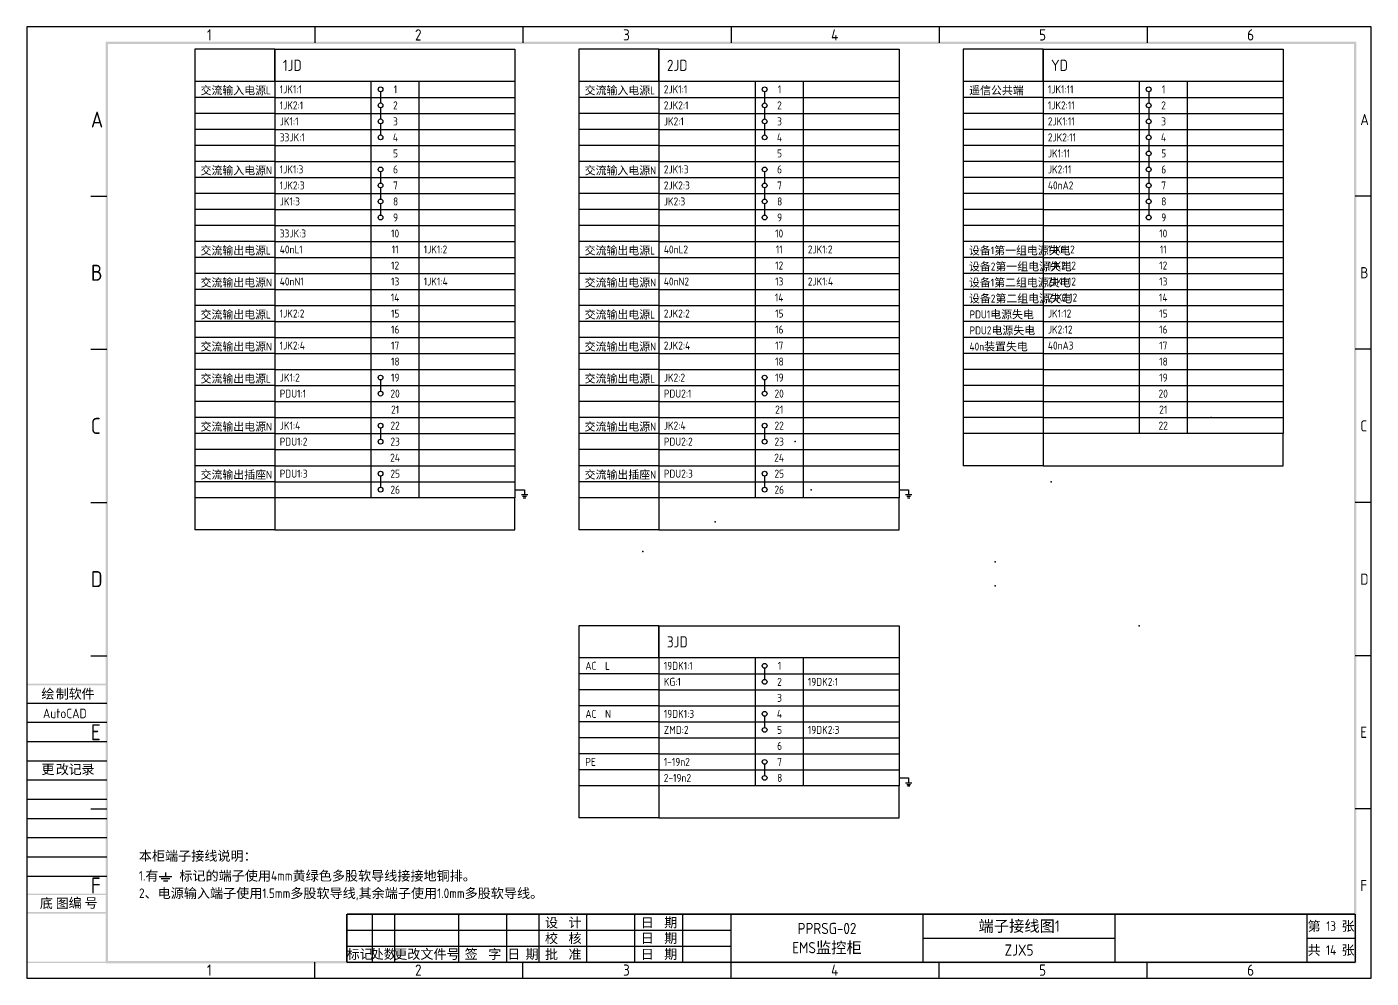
# Model space of a CAD drawing. Extents: x 0 to 4798, y 0 to 657.
# Drawn here: x 960 to 1380, y 0 to 297 of the extents above; entities that cross this region are included whole.
import ezdxf
from ezdxf.enums import TextEntityAlignment as Align

# ---------------------------------------------------------------- set-up
doc = ezdxf.new("R2010")
doc.units = 0
doc.header["$MEASUREMENT"] = 0
for name, color, linetype in [('FRAME', 7, 'Continuous'), ('TABLE', 7, 'Continuous'), ('表格', 7, 'Continuous')]:
    doc.layers.add(name, color=color, linetype=linetype)
doc.styles.add('textstyle3', font='')
doc.styles.add('textstyle4', font='')
doc.styles.get('textstyle3').set_extended_font_data('gbenor')
doc.styles.get('textstyle4').set_extended_font_data('gbenor')

# ---------------------------------------------------------------- blocks, each defined once
blk = doc.blocks.new('A3')
at = {"layer": 'FRAME'}
for p, q in [((420, 297), (0, 297)), ((0, 297), (0, 0)), ((90, 297), (90, 292)), ((155, 297), (155, 292)), ((220, 297), (220, 292)), ((285, 297), (285, 292)), ((350, 297), (350, 292)), ((420, 0), (420, 297)), ((20, 244.17), (25, 244.17)), ((420, 244.17), (415, 244.17)), ((20, 196.33), (25, 196.33)), ((420, 196.33), (415, 196.33)), ((20, 148.5), (25, 148.5)), ((420, 148.5), (415, 148.5)), ((20, 100.67), (25, 100.67)), ((420, 100.67), (415, 100.67)), ((20, 52.83), (25, 52.83)), ((420, 52.83), (415, 52.83)), ((90, 0), (90, 5)), ((155, 0), (155, 5)), ((220, 0), (220, 5)), ((285, 0), (285, 5)), ((350, 0), (350, 5)), ((0, 0), (420, 0))]:
    blk.add_line(p, q, dxfattribs=at)
at = {"layer": 'FRAME', "linetype": 'Continuous'}
for points in [[(415.35, 291.65), (415.35, 292.35), (24.65, 291.65)], [(24.65, 292.35), (24.65, 291.65), (415.35, 292.35)], [(25.35, 292.35), (24.65, 292.35), (25.35, 4.65)], [(24.65, 4.65), (25.35, 4.65), (24.65, 292.35)], [(414.65, 4.65), (415.35, 4.65), (414.65, 292.35)], [(415.35, 292.35), (414.65, 292.35), (415.35, 4.65)], [(24.65, 5.35), (24.65, 4.65), (415.35, 5.35)], [(415.35, 4.65), (415.35, 5.35), (24.65, 4.65)]]:
    blk.add_solid(points, dxfattribs=at)
at = {"layer": 'FRAME', "style": 'textstyle3'}
for s, height, p in [('1', 3.5, (56.27, 292.75)), ('2', 3.5, (121.28, 292.75)), ('3', 3.5, (186.28, 292.75)), ('4', 3.5, (251.28, 292.75)), ('5', 3.5, (316.27, 292.75)), ('6', 3.5, (381.27, 292.75)), ('A', 5, (20, 265.58)), ('A', 3.5, (416.62, 266.33)), ('B', 5, (20, 217.75)), ('B', 3.5, (416.62, 218.5)), ('C', 5, (20, 169.92)), ('C', 3.5, (416.62, 170.67)), ('D', 5, (20, 122.08)), ('D', 3.5, (416.62, 122.83)), ('E', 5, (20, 74.25)), ('E', 3.5, (416.62, 75)), ('F', 5, (20, 26.42)), ('F', 3.5, (416.62, 27.17)), ('1', 3.5, (56.27, 0.75)), ('2', 3.5, (121.28, 0.75)), ('3', 3.5, (186.28, 0.75)), ('4', 3.5, (251.28, 0.75)), ('5', 3.5, (316.27, 0.75)), ('6', 3.5, (381.27, 0.75))]:
    blk.add_text(s, height=height, dxfattribs=at).set_placement(p)

msp = doc.modelspace()

# ---------------------------------------------------------------- linework, layer by layer
for p, q in [((1037.5, 290), (1112.5, 290)), ((1037.5, 280), (1037.5, 290)), ((1112.5, 290), (1112.5, 280)), ((1157.5, 290), (1232.5, 290)), ((1157.5, 280), (1157.5, 290)), ((1232.5, 290), (1232.5, 280)), ((1277.5, 290), (1352.5, 290)), ((1277.5, 280), (1277.5, 290)), ((1352.5, 290), (1352.5, 280)), ((1037.5, 280), (1037.5, 140)), ((1112.5, 280), (1037.5, 280)), ((1067.5, 280), (1067.5, 150)), ((1082.5, 280), (1082.5, 150)), ((1112.5, 280), (1112.5, 150)), ((1157.5, 280), (1157.5, 140)), ((1232.5, 280), (1157.5, 280)), ((1187.5, 280), (1187.5, 150)), ((1202.5, 280), (1202.5, 150)), ((1232.5, 280), (1232.5, 150)), ((1277.5, 280), (1277.5, 160)), ((1352.5, 280), (1277.5, 280)), ((1307.5, 280), (1307.5, 170)), ((1322.5, 280), (1322.5, 170)), ((1352.5, 280), (1352.5, 170)), ((1037.5, 275), (1112.5, 275)), ((1070.5, 276.75), (1070.5, 273.25)), ((1157.5, 275), (1232.5, 275)), ((1190.5, 276.75), (1190.5, 273.25)), ((1277.5, 275), (1352.5, 275)), ((1310.5, 276.75), (1310.5, 273.25)), ((1037.5, 270), (1112.5, 270)), ((1070.5, 271.75), (1070.5, 268.25)), ((1157.5, 270), (1232.5, 270)), ((1190.5, 271.75), (1190.5, 268.25)), ((1277.5, 270), (1352.5, 270)), ((1310.5, 271.75), (1310.5, 268.25)), ((1037.5, 265), (1112.5, 265)), ((1070.5, 266.75), (1070.5, 263.25)), ((1157.5, 265), (1232.5, 265)), ((1190.5, 266.75), (1190.5, 263.25)), ((1277.5, 265), (1352.5, 265)), ((1310.5, 266.75), (1310.5, 263.25)), ((1310.5, 261.75), (1310.5, 258.25)), ((1037.5, 260), (1112.5, 260)), ((1157.5, 260), (1232.5, 260)), ((1277.5, 260), (1352.5, 260)), ((1310.5, 256.75), (1310.5, 253.25)), ((1037.5, 255), (1112.5, 255)), ((1157.5, 255), (1232.5, 255)), ((1277.5, 255), (1352.5, 255)), ((1037.5, 250), (1112.5, 250)), ((1070.5, 251.75), (1070.5, 248.25)), ((1157.5, 250), (1232.5, 250)), ((1190.5, 251.75), (1190.5, 248.25)), ((1277.5, 250), (1352.5, 250)), ((1310.5, 251.75), (1310.5, 248.25)), ((1037.5, 245), (1112.5, 245)), ((1070.5, 246.75), (1070.5, 243.25)), ((1157.5, 245), (1232.5, 245)), ((1190.5, 246.75), (1190.5, 243.25)), ((1277.5, 245), (1352.5, 245)), ((1310.5, 246.75), (1310.5, 243.25)), ((1037.5, 240), (1112.5, 240)), ((1070.5, 241.75), (1070.5, 238.25)), ((1157.5, 240), (1232.5, 240)), ((1190.5, 241.75), (1190.5, 238.25)), ((1277.5, 240), (1352.5, 240)), ((1310.5, 241.75), (1310.5, 238.25)), ((1037.5, 235), (1112.5, 235)), ((1157.5, 235), (1232.5, 235)), ((1277.5, 235), (1352.5, 235)), ((1037.5, 230), (1112.5, 230)), ((1157.5, 230), (1232.5, 230)), ((1277.5, 230), (1352.5, 230)), ((1037.5, 225), (1112.5, 225)), ((1157.5, 225), (1232.5, 225)), ((1277.5, 225), (1352.5, 225)), ((1037.5, 220), (1112.5, 220)), ((1157.5, 220), (1232.5, 220)), ((1277.5, 220), (1352.5, 220)), ((1037.5, 215), (1112.5, 215)), ((1157.5, 215), (1232.5, 215)), ((1277.5, 215), (1352.5, 215)), ((1037.5, 210), (1112.5, 210)), ((1157.5, 210), (1232.5, 210)), ((1277.5, 210), (1352.5, 210)), ((1037.5, 205), (1112.5, 205)), ((1157.5, 205), (1232.5, 205)), ((1277.5, 205), (1352.5, 205)), ((1037.5, 200), (1112.5, 200)), ((1157.5, 200), (1232.5, 200)), ((1277.5, 200), (1352.5, 200)), ((1037.5, 195), (1112.5, 195)), ((1157.5, 195), (1232.5, 195)), ((1277.5, 195), (1352.5, 195)), ((1037.5, 190), (1112.5, 190)), ((1157.5, 190), (1232.5, 190)), ((1277.5, 190), (1352.5, 190)), ((1037.5, 185), (1112.5, 185)), ((1070.5, 186.75), (1070.5, 183.25)), ((1157.5, 185), (1232.5, 185)), ((1190.5, 186.75), (1190.5, 183.25)), ((1277.5, 185), (1352.5, 185)), ((1037.5, 180), (1112.5, 180)), ((1157.5, 180), (1232.5, 180)), ((1277.5, 180), (1352.5, 180)), ((1037.5, 175), (1112.5, 175)), ((1157.5, 175), (1232.5, 175)), ((1277.5, 175), (1352.5, 175)), ((1037.5, 170), (1112.5, 170)), ((1070.5, 171.75), (1070.5, 168.25)), ((1157.5, 170), (1232.5, 170)), ((1190.5, 171.75), (1190.5, 168.25)), ((1277.5, 170), (1277.5, 160)), ((1352.5, 170), (1277.5, 170)), ((1352.5, 160), (1352.5, 170)), ((1037.5, 165), (1112.5, 165)), ((1157.5, 165), (1232.5, 165)), ((1037.5, 160), (1112.5, 160)), ((1157.5, 160), (1232.5, 160)), ((1277.5, 160), (1352.5, 160)), ((1070.5, 156.75), (1070.5, 153.25)), ((1190.5, 156.75), (1190.5, 153.25)), ((1037.5, 155), (1112.5, 155)), ((1112.5, 152.5), (1115.5, 152.5)), ((1115.5, 152.5), (1115.5, 151)), ((1157.5, 155), (1232.5, 155)), ((1232.5, 152.5), (1235.5, 152.5)), ((1235.5, 152.5), (1235.5, 151)), ((1037.5, 150), (1037.5, 140)), ((1112.5, 150), (1037.5, 150)), ((1112.5, 140), (1112.5, 150)), ((1114.5, 151), (1116.5, 151)), ((1114.9, 150.5), (1116.1, 150.5)), ((1115.1, 150), (1115.9, 150)), ((1157.5, 150), (1157.5, 140)), ((1232.5, 150), (1157.5, 150)), ((1232.5, 140), (1232.5, 150)), ((1234.5, 151), (1236.5, 151)), ((1234.9, 150.5), (1236.1, 150.5)), ((1235.1, 150), (1235.9, 150)), ((1037.5, 140), (1112.5, 140)), ((1157.5, 140), (1232.5, 140)), ((1157.5, 110), (1232.5, 110)), ((1157.5, 100), (1157.5, 110)), ((1232.5, 110), (1232.5, 100)), ((1157.5, 100), (1157.5, 50)), ((1232.5, 100), (1157.5, 100)), ((1187.5, 100), (1187.5, 60)), ((1190.5, 96.75), (1190.5, 93.25)), ((1202.5, 100), (1202.5, 60)), ((1232.5, 100), (1232.5, 60)), ((1157.5, 95), (1232.5, 95)), ((1157.5, 90), (1232.5, 90)), ((960.07, 85.87), (985.02, 85.87)), ((1157.5, 85), (1232.5, 85)), ((960.07, 79.87), (985.02, 79.87)), ((1157.5, 80), (1232.5, 80)), ((1190.5, 81.75), (1190.5, 78.25)), ((960.07, 73.87), (985.02, 73.87)), ((1157.5, 75), (1232.5, 75)), ((960.07, 67.87), (985.02, 67.87)), ((1157.5, 70), (1232.5, 70)), ((1157.5, 65), (1232.5, 65)), ((1190.5, 66.75), (1190.5, 63.25)), ((960.07, 61.87), (985.02, 61.87)), ((1157.5, 60), (1157.5, 50)), ((1232.5, 60), (1157.5, 60)), ((1232.5, 62.5), (1235.5, 62.5)), ((1232.5, 50), (1232.5, 60)), ((1234.5, 61), (1236.5, 61)), ((1234.9, 60.5), (1236.1, 60.5)), ((1235.1, 60), (1235.9, 60)), ((1235.5, 62.5), (1235.5, 61)), ((960.07, 55.87), (985.02, 55.87)), ((960.07, 49.87), (985.02, 49.87)), ((1157.5, 50), (1232.5, 50)), ((960.07, 43.87), (985.02, 43.87)), ((960.07, 37.87), (985.02, 37.87)), ((960.07, 31.87), (985.02, 31.87)), ((1001.34, 31.74), (1005.33, 31.74)), ((1002, 31.07), (1004.66, 31.07)), ((1002.67, 30.41), (1004, 30.41)), ((1003.33, 32.94), (1003.33, 31.74))]:
    msp.add_line(p, q)
for centre in [(1070.5, 277.5), (1190.5, 277.5), (1310.5, 277.5), (1070.5, 272.5), (1190.5, 272.5), (1310.5, 272.5), (1070.5, 267.5), (1190.5, 267.5), (1310.5, 267.5), (1070.5, 262.5), (1190.5, 262.5), (1310.5, 262.5), (1310.5, 257.5), (1070.5, 252.5), (1190.5, 252.5), (1310.5, 252.5), (1070.5, 247.5), (1190.5, 247.5), (1310.5, 247.5), (1070.5, 242.5), (1190.5, 242.5), (1310.5, 242.5), (1070.5, 237.5), (1190.5, 237.5), (1310.5, 237.5), (1070.5, 187.5), (1190.5, 187.5), (1070.5, 182.5), (1190.5, 182.5), (1070.5, 172.5), (1190.5, 172.5), (1070.5, 167.5), (1190.5, 167.5), (1070.5, 157.5), (1190.5, 157.5), (1070.5, 152.5), (1190.5, 152.5), (1190.5, 97.5), (1190.5, 92.5), (1190.5, 82.5), (1190.5, 77.5), (1190.5, 67.5), (1190.5, 62.5)]:
    msp.add_circle(centre, 0.75)
for p in [(1330, 175), (1200, 167.5), (1205, 152.5), (1280, 155), (1175, 142.5), (1152.5, 133.24), (1262.5, 130), (1262.5, 122.5), (1307.5, 110)]:
    msp.add_point(p)
for points in [[(960, 91.94), (960, 91.44), (985, 91.94), (985, 91.44)], [(960, 26.41), (960, 25.91), (985, 26.41), (985, 25.91)], [(985, 20.13), (985, 20.63), (960, 20.13), (960, 20.63)], [(985.06, 4.67), (985.06, 5.17), (960.06, 4.67), (960.06, 5.17)], [(985.56, 4.67), (985.56, 5.17), (960.56, 4.67), (960.56, 5.17)]]:
    msp.add_trace(points)
at = {"layer": 'FRAME'}
for p, q in [((1068, 5), (1068, 20)), ((1075, 5), (1075, 20)), ((1095, 5), (1095, 20)), ((1110, 5), (1110, 20)), ((1135, 5), (1135, 20)), ((1150, 5), (1150, 20)), ((1165, 5), (1165, 20)), ((1060, 15), (1120, 15)), ((1120, 15), (1180, 15)), ((1060, 10), (1120, 10)), ((1120, 10), (1180, 10)), ((1060, 5), (1120, 5)), ((1120, 5), (1180, 5))]:
    msp.add_line(p, q, dxfattribs=at)
for points, const_width in [([(1060, 20), (1120, 20)], 0.5), ([(1060, 20), (1060, 5)], 0.5), ([(1120, 20), (1180, 20)], 0.5), ([(1120, 20), (1120, 5)], 0.4), ([(1180, 20), (1180, 5)], 0.4)]:
    msp.add_lwpolyline(points, dxfattribs=dict(at, const_width=const_width))
at = {"layer": 'TABLE'}
for p, q in [((1012.5, 290), (1012.5, 140)), ((1037.5, 290), (1012.5, 290)), ((1037.5, 290), (1037.5, 140)), ((1132.5, 290), (1132.5, 140)), ((1157.5, 290), (1132.5, 290)), ((1157.5, 290), (1157.5, 140)), ((1252.5, 290), (1252.5, 160)), ((1277.5, 290), (1252.5, 290)), ((1277.5, 290), (1277.5, 160)), ((1037.5, 280), (1012.5, 280)), ((1157.5, 280), (1132.5, 280)), ((1277.5, 280), (1252.5, 280)), ((1037.5, 275), (1012.5, 275)), ((1157.5, 275), (1132.5, 275)), ((1277.5, 275), (1252.5, 275)), ((1037.5, 270), (1012.5, 270)), ((1157.5, 270), (1132.5, 270)), ((1277.5, 270), (1252.5, 270)), ((1037.5, 265), (1012.5, 265)), ((1157.5, 265), (1132.5, 265)), ((1277.5, 265), (1252.5, 265)), ((1037.5, 260), (1012.5, 260)), ((1157.5, 260), (1132.5, 260)), ((1277.5, 260), (1252.5, 260)), ((1037.5, 255), (1012.5, 255)), ((1157.5, 255), (1132.5, 255)), ((1277.5, 255), (1252.5, 255)), ((1037.5, 250), (1012.5, 250)), ((1157.5, 250), (1132.5, 250)), ((1277.5, 250), (1252.5, 250)), ((1037.5, 245), (1012.5, 245)), ((1157.5, 245), (1132.5, 245)), ((1277.5, 245), (1252.5, 245)), ((1037.5, 240), (1012.5, 240)), ((1157.5, 240), (1132.5, 240)), ((1277.5, 240), (1252.5, 240)), ((1037.5, 235), (1012.5, 235)), ((1157.5, 235), (1132.5, 235)), ((1277.5, 235), (1252.5, 235)), ((1037.5, 230), (1012.5, 230)), ((1157.5, 230), (1132.5, 230)), ((1277.5, 230), (1252.5, 230)), ((1037.5, 225), (1012.5, 225)), ((1157.5, 225), (1132.5, 225)), ((1277.5, 225), (1252.5, 225)), ((1037.5, 220), (1012.5, 220)), ((1157.5, 220), (1132.5, 220)), ((1277.5, 220), (1252.5, 220)), ((1037.5, 215), (1012.5, 215)), ((1157.5, 215), (1132.5, 215)), ((1277.5, 215), (1252.5, 215)), ((1037.5, 210), (1012.5, 210)), ((1157.5, 210), (1132.5, 210)), ((1277.5, 210), (1252.5, 210)), ((1037.5, 205), (1012.5, 205)), ((1157.5, 205), (1132.5, 205)), ((1277.5, 205), (1252.5, 205)), ((1037.5, 200), (1012.5, 200)), ((1157.5, 200), (1132.5, 200)), ((1277.5, 200), (1252.5, 200)), ((1037.5, 195), (1012.5, 195)), ((1157.5, 195), (1132.5, 195)), ((1277.5, 195), (1252.5, 195)), ((1037.5, 190), (1012.5, 190)), ((1157.5, 190), (1132.5, 190)), ((1277.5, 190), (1252.5, 190)), ((1037.5, 185), (1012.5, 185)), ((1157.5, 185), (1132.5, 185)), ((1277.5, 185), (1252.5, 185)), ((1037.5, 180), (1012.5, 180)), ((1157.5, 180), (1132.5, 180)), ((1277.5, 180), (1252.5, 180)), ((1037.5, 175), (1012.5, 175)), ((1157.5, 175), (1132.5, 175)), ((1277.5, 175), (1252.5, 175)), ((1037.5, 170), (1012.5, 170)), ((1157.5, 170), (1132.5, 170)), ((1277.5, 170), (1252.5, 170)), ((1037.5, 165), (1012.5, 165)), ((1157.5, 165), (1132.5, 165)), ((1037.5, 160), (1012.5, 160)), ((1157.5, 160), (1132.5, 160)), ((1277.5, 160), (1252.5, 160)), ((1037.5, 155), (1012.5, 155)), ((1157.5, 155), (1132.5, 155)), ((1037.5, 150), (1012.5, 150)), ((1157.5, 150), (1132.5, 150)), ((1037.5, 140), (1012.5, 140)), ((1157.5, 140), (1132.5, 140)), ((1132.5, 110), (1132.5, 50)), ((1157.5, 110), (1132.5, 110)), ((1157.5, 110), (1157.5, 50)), ((1157.5, 100), (1132.5, 100)), ((1157.5, 95), (1132.5, 95)), ((1157.5, 90), (1132.5, 90)), ((1157.5, 85), (1132.5, 85)), ((1157.5, 80), (1132.5, 80)), ((1157.5, 75), (1132.5, 75)), ((1157.5, 70), (1132.5, 70)), ((1157.5, 65), (1132.5, 65)), ((1157.5, 60), (1132.5, 60)), ((1157.5, 50), (1132.5, 50))]:
    msp.add_line(p, q, dxfattribs=at)
at = {"layer": '表格'}
for p, q in [((1375, 20), (1375, 5)), ((1240, 12.5), (1300, 12.5)), ((1360, 12.5), (1375, 12.5)), ((1180, 5), (1360, 5)), ((1360, 5), (1375, 5))]:
    msp.add_line(p, q, dxfattribs=at)
for points, const_width in [([(1180, 20), (1360, 20)], 0.5), ([(1240, 20), (1240, 5)], 0.4), ([(1300, 20), (1300, 5)], 0.4), ([(1360, 20), (1375, 20)], 0.5), ([(1360, 20), (1360, 5)], 0.4)]:
    msp.add_lwpolyline(points, dxfattribs=dict(at, const_width=const_width))

# ---------------------------------------------------------------- block references
msp.add_blockref('A3', (960, 0))

# ---------------------------------------------------------------- texts
at = {"style": 'textstyle3'}
for s, height, p in [('1JD', 3.5, (1040, 283.25)), ('2JD', 3.5, (1160, 283.25)), ('YD', 3.5, (1280, 283.25)), ('交流输入电源L', 2.5, (1014.27, 275.93)), ('1JK1:1', 2.5, (1039, 276.25)), ('1', 2.5, (1074.62, 276.25)), ('交流输入电源L', 2.5, (1134.27, 275.93)), ('2JK1:1', 2.5, (1159, 276.25)), ('1', 2.5, (1194.62, 276.25)), ('遥信公共端', 2.5, (1254.4, 275.93)), ('1JK1:11', 2.5, (1279, 276.25)), ('1', 2.5, (1314.62, 276.25)), ('1JK2:1', 2.5, (1039, 271.25)), ('2', 2.5, (1074.41, 271.25)), ('2JK2:1', 2.5, (1159, 271.25)), ('2', 2.5, (1194.41, 271.25)), ('1JK2:11', 2.5, (1279, 271.25)), ('2', 2.5, (1314.42, 271.25)), ('JK1:1', 2.5, (1039, 266.25)), ('3', 2.5, (1074.41, 266.25)), ('JK2:1', 2.5, (1159, 266.25)), ('3', 2.5, (1194.41, 266.25)), ('2JK1:11', 2.5, (1279, 266.25)), ('3', 2.5, (1314.42, 266.25)), ('33JK:1', 2.5, (1039, 261.25)), ('4', 2.5, (1074.34, 261.25)), ('4', 2.5, (1194.34, 261.25)), ('2JK2:11', 2.5, (1279, 261.25)), ('4', 2.5, (1314.33, 261.25)), ('5', 2.5, (1074.41, 256.25)), ('5', 2.5, (1194.41, 256.25)), ('JK1:11', 2.5, (1279, 256.25)), ('5', 2.5, (1314.42, 256.25)), ('交流输入电源N', 2.5, (1014.27, 250.93)), ('1JK1:3', 2.5, (1039, 251.25)), ('6', 2.5, (1074.41, 251.25)), ('交流输入电源N', 2.5, (1134.27, 250.93)), ('2JK1:3', 2.5, (1159, 251.25)), ('6', 2.5, (1194.41, 251.25)), ('JK2:11', 2.5, (1279, 251.25)), ('6', 2.5, (1314.42, 251.25)), ('1JK2:3', 2.5, (1039, 246.25)), ('7', 2.5, (1074.41, 246.25)), ('2JK2:3', 2.5, (1159, 246.25)), ('7', 2.5, (1194.41, 246.25)), ('40nA2', 2.5, (1279, 246.25)), ('7', 2.5, (1314.42, 246.25)), ('JK1:3', 2.5, (1039, 241.25)), ('8', 2.5, (1074.41, 241.25)), ('JK2:3', 2.5, (1159, 241.25)), ('8', 2.5, (1194.41, 241.25)), ('8', 2.5, (1314.42, 241.25)), ('9', 2.5, (1074.41, 236.25)), ('9', 2.5, (1194.41, 236.25)), ('9', 2.5, (1314.42, 236.25)), ('33JK:3', 2.5, (1039, 231.25)), ('10', 2.5, (1073.79, 231.25)), ('10', 2.5, (1193.79, 231.25)), ('10', 2.5, (1313.79, 231.25)), ('交流输出电源L', 2.5, (1014.27, 225.93)), ('40nL1', 2.5, (1039, 226.25)), ('11', 2.5, (1074, 226.25)), ('1JK1:2', 2.5, (1084, 226.25)), ('交流输出电源L', 2.5, (1134.27, 225.93)), ('40nL2', 2.5, (1159, 226.25)), ('11', 2.5, (1194, 226.25)), ('2JK1:2', 2.5, (1204, 226.25)), ('设备1第一组电源失电', 2.5, (1254.34, 225.93)), ('1JK1:12', 2.5, (1279, 226.25)), ('11', 2.5, (1314, 226.25)), ('12', 2.5, (1073.79, 221.25)), ('12', 2.5, (1193.79, 221.25)), ('设备2第一组电源失电', 2.5, (1254.34, 220.93)), ('1JK2:12', 2.5, (1279, 221.25)), ('12', 2.5, (1313.79, 221.25)), ('交流输出电源N', 2.5, (1014.27, 215.93)), ('40nN1', 2.5, (1039, 216.25)), ('13', 2.5, (1073.79, 216.25)), ('1JK1:4', 2.5, (1084, 216.25)), ('交流输出电源N', 2.5, (1134.27, 215.93)), ('40nN2', 2.5, (1159, 216.25)), ('13', 2.5, (1193.79, 216.25)), ('2JK1:4', 2.5, (1204, 216.25)), ('设备1第二组电源失电', 2.5, (1254.34, 215.93)), ('2JK1:12', 2.5, (1279, 216.25)), ('13', 2.5, (1313.79, 216.25)), ('14', 2.5, (1073.71, 211.25)), ('14', 2.5, (1193.71, 211.25)), ('设备2第二组电源失电', 2.5, (1254.34, 210.93)), ('2JK2:12', 2.5, (1279, 211.25)), ('14', 2.5, (1313.71, 211.25)), ('交流输出电源L', 2.5, (1014.27, 205.93)), ('1JK2:2', 2.5, (1039, 206.25)), ('15', 2.5, (1073.79, 206.25)), ('交流输出电源L', 2.5, (1134.27, 205.93)), ('2JK2:2', 2.5, (1159, 206.25)), ('15', 2.5, (1193.79, 206.25)), ('PDU1电源失电', 2.5, (1254.5, 205.98)), ('JK1:12', 2.5, (1279, 206.25)), ('15', 2.5, (1313.79, 206.25)), ('16', 2.5, (1073.79, 201.25)), ('16', 2.5, (1193.79, 201.25)), ('PDU2电源失电', 2.5, (1254.5, 200.98)), ('JK2:12', 2.5, (1279, 201.25)), ('16', 2.5, (1313.79, 201.25)), ('交流输出电源N', 2.5, (1014.27, 195.93)), ('1JK2:4', 2.5, (1039, 196.25)), ('17', 2.5, (1073.79, 196.25)), ('交流输出电源N', 2.5, (1134.27, 195.93)), ('2JK2:4', 2.5, (1159, 196.25)), ('17', 2.5, (1193.79, 196.25)), ('40n装置失电', 2.5, (1254.5, 195.94)), ('40nA3', 2.5, (1279, 196.25)), ('17', 2.5, (1313.79, 196.25)), ('18', 2.5, (1073.79, 191.25)), ('18', 2.5, (1193.79, 191.25)), ('18', 2.5, (1313.79, 191.25)), ('交流输出电源L', 2.5, (1014.27, 185.93)), ('JK1:2', 2.5, (1039, 186.25)), ('19', 2.5, (1073.79, 186.25)), ('交流输出电源L', 2.5, (1134.27, 185.93)), ('JK2:2', 2.5, (1159, 186.25)), ('19', 2.5, (1193.79, 186.25)), ('19', 2.5, (1313.79, 186.25)), ('PDU1:1', 2.5, (1039, 181.25)), ('20', 2.5, (1073.58, 181.25)), ('PDU2:1', 2.5, (1159, 181.25)), ('20', 2.5, (1193.58, 181.25)), ('20', 2.5, (1313.58, 181.25)), ('21', 2.5, (1073.79, 176.25)), ('21', 2.5, (1193.79, 176.25)), ('21', 2.5, (1313.79, 176.25)), ('交流输出电源N', 2.5, (1014.27, 170.93)), ('JK1:4', 2.5, (1039, 171.25)), ('22', 2.5, (1073.58, 171.25)), ('交流输出电源N', 2.5, (1134.27, 170.93)), ('JK2:4', 2.5, (1159, 171.25)), ('22', 2.5, (1193.58, 171.25)), ('22', 2.5, (1313.58, 171.25)), ('PDU1:2', 2.5, (1039, 166.25)), ('23', 2.5, (1073.58, 166.25)), ('PDU2:2', 2.5, (1159, 166.25)), ('23', 2.5, (1193.58, 166.25)), ('24', 2.5, (1073.5, 161.25)), ('24', 2.5, (1193.5, 161.25)), ('交流输出插座N', 2.5, (1014.27, 155.93)), ('PDU1:3', 2.5, (1039, 156.25)), ('25', 2.5, (1073.58, 156.25)), ('交流输出插座N', 2.5, (1134.27, 155.93)), ('PDU2:3', 2.5, (1159, 156.25)), ('25', 2.5, (1193.58, 156.25)), ('26', 2.5, (1073.58, 151.25)), ('26', 2.5, (1193.58, 151.25)), ('3JD', 3.5, (1160, 103.25)), ('AC  L', 2.5, (1134.5, 96.25)), ('19DK1:1', 2.5, (1159, 96.25)), ('1', 2.5, (1194.62, 96.25)), ('KG:1', 2.5, (1159, 91.25)), ('2', 2.5, (1194.41, 91.25)), ('19DK2:1', 2.5, (1204, 91.25)), ('3', 2.5, (1194.41, 86.25)), ('AC  N', 2.5, (1134.5, 81.25)), ('19DK1:3', 2.5, (1159, 81.25)), ('4', 2.5, (1194.34, 81.25)), ('ZMD:2', 2.5, (1159, 76.25)), ('5', 2.5, (1194.41, 76.25)), ('19DK2:3', 2.5, (1204, 76.25)), ('6', 2.5, (1194.41, 71.25)), ('PE', 2.5, (1134.5, 66.25)), ('1-19n2', 2.5, (1159, 66.25)), ('7', 2.5, (1194.41, 66.25)), ('2-19n2', 2.5, (1159, 61.25)), ('8', 2.5, (1194.41, 61.25)), ('本柜端子接线说明：', 3, (994.99, 36.65)), ('1.有    标记的端子使用4mm黄绿色多股软导线接接地铜排。', 3, (995, 30.44)), ('2、电源输入端子使用1.5mm多股软导线,其余端子使用1.0mm多股软导线。', 3, (995.02, 25))]:
    msp.add_text(s, height=height, dxfattribs=at).set_placement(p)
at = {"char_height": 3, "attachment_point": 1, "style": 'textstyle4'}
for s, insert, width in [('绘', (964.53, 90.26), 17.5), ('制 ', (969.03, 90.26), 17.5), ('软', (973.03, 90.26), 17.5), ('件', (977.03, 90.26), 17.5), ('AutoCAD', (965.02, 84.15), 0.8), ('更', (964.53, 66.69), 17.5), ('改', (969.03, 66.69), 17.5), ('记', (973.03, 66.69), 17.5), ('录', (977.03, 66.69), 17.5), ('底', (964.03, 24.86), 17.5), ('编', (973.03, 24.97), 17.5), ('号', (978.03, 24.97), 17.5), ('图', (969.03, 24.86), 17.5)]:
    msp.add_mtext(s, dxfattribs=dict(at, insert=insert, width=width))
at = {"layer": 'FRAME', "style": 'textstyle3'}
for s, p in [('设  计', (1127.6, 17.38)), ('日  期', (1157.5, 17.38)), ('校  核', (1127.6, 12.5)), ('日  期', (1157.5, 12.5)), ('批  准', (1127.6, 7.5)), ('日  期', (1157.5, 7.5))]:
    msp.add_text(s, height=3, dxfattribs=at).set_placement(p, align=Align.MIDDLE)
for s, p in [('标记', (1064, 7.5)), ('处数', (1071.5, 7.5)), ('更改文件号', (1085, 7.5)), ('签  字', (1102.5, 7.5)), ('日 期', (1115, 7.5))]:
    msp.add_text(s, height=3, dxfattribs=at).set_placement(p, align=Align.MIDDLE_CENTER)
at = {"layer": '表格', "style": 'textstyle3'}
for s, height, p in [('PPRSG-02', 3.5, (1210, 15.5)), ('端子接线图1', 3.5, (1270, 16.25)), ('第    张', 3, (1367.5, 16.25)), ('13', 3, (1367.5, 16.25)), ('EMS监控柜', 3.5, (1210, 9.5)), ('ZJX5', 3.5, (1270, 8.75)), ('共    张', 3, (1367.5, 8.75)), ('14', 3, (1367.5, 8.75))]:
    msp.add_text(s, height=height, dxfattribs=at).set_placement(p, align=Align.MIDDLE_CENTER)

doc.saveas('drawing.dxf')
